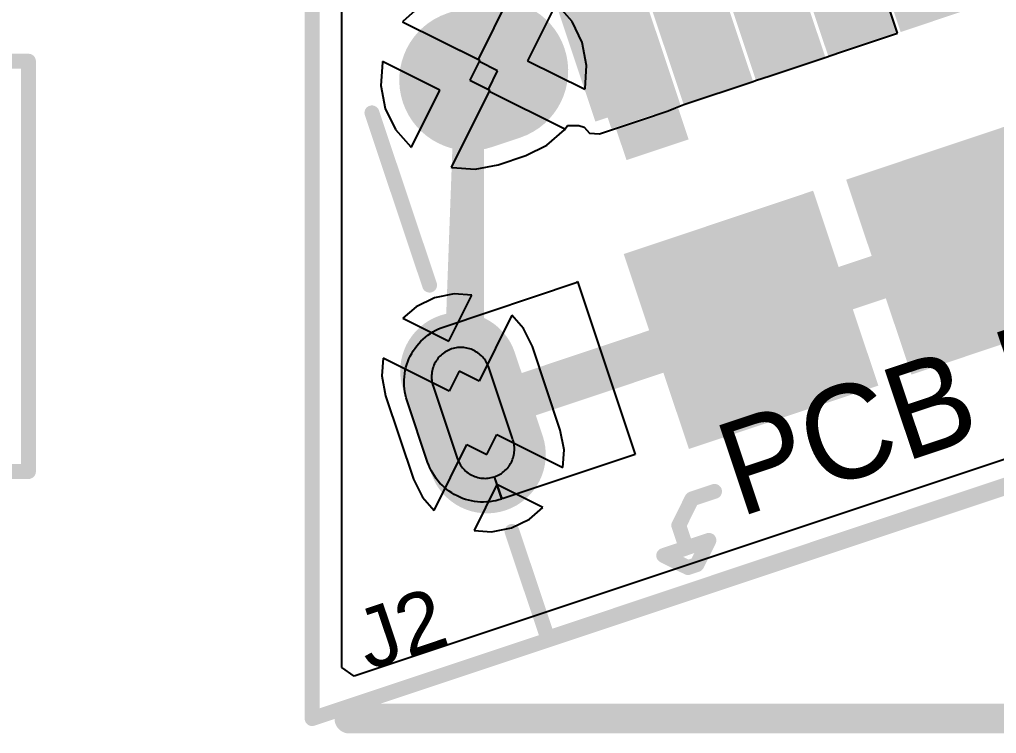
# Model space of a CAD drawing. Header units: millimetres. Extents: x -8 to 96, y -10 to 27.
# Drawn here: x -2.49 to 5.83, y -0.13 to 5.96 of the extents above; entities that cross this region are included whole.
import ezdxf

# ---------------------------------------------------------------- set-up
doc = ezdxf.new("R2010")
doc.units = ezdxf.units.MM
for name, color, linetype in [('BottomLayer', 5, 'Continuous'), ('BottomSolder', 6, 'Continuous'), ('Mechanical1', 6, 'Continuous'), ('Mechanical2', 216, 'Continuous'), ('MultiLayer', 9, 'Continuous'), ('PadHoleLayer', 156, 'Continuous'), ('TopLayer', 1, 'Continuous'), ('TopOverlay', 2, 'Continuous'), ('TopPaste', 8, 'Continuous'), ('TopSolder', 216, 'Continuous')]:
    doc.layers.add(name, color=color, linetype=linetype)
doc.styles.add('Arial', font='', dxfattribs={"height": 0.2})
doc.styles.get('Arial').set_extended_font_data('Arial')

# ---------------------------------------------------------------- blocks, each defined once
blk = doc.blocks.new('10118194_0001LF__47')
at = {"layer": 'BottomLayer'}
h = blk.add_hatch(color=5, dxfattribs=at)
edge = h.paths.add_edge_path()
edge.add_arc((-2.37499906, -7.654104951657712e-18), 0.499999, 270, 450)
edge.add_line((-2.37499906, 0.499999), (-2.6250011, 0.499999))
edge.add_arc((-2.6250011, 7.654104951657712e-18), 0.499999, 90, 270)
edge.add_line((-2.6250011, -0.499999), (-2.37499906, -0.499999))
h = blk.add_hatch(color=5, dxfattribs=at)
edge = h.paths.add_edge_path()
edge.add_arc((-3.50000062, -3.07500274), 0.3999992, 180, 360)
edge.add_line((-3.10000142, -3.07500274), (-3.10000142, -2.3250017))
edge.add_arc((-3.50000062, -2.3250017), 0.3999992, 0, 180)
edge.add_line((-3.89999982, -2.3250017), (-3.89999982, -3.07500274))
at = {"layer": 'BottomSolder'}
h = blk.add_hatch(color=6, dxfattribs=at)
edge = h.paths.add_edge_path()
edge.add_arc((-2.37499906, -7.654104951657712e-18), 0.601599, 270, 450)
edge.add_line((-2.37499906, 0.601599), (-2.6250011, 0.601599))
edge.add_arc((-2.6250011, 7.654104951657712e-18), 0.601599, 90, 270)
edge.add_line((-2.6250011, -0.601599), (-2.37499906, -0.601599))
h = blk.add_hatch(color=6, dxfattribs=at)
edge = h.paths.add_edge_path()
edge.add_arc((-3.50000062, -3.07500274), 0.5015992, 180, 360)
edge.add_line((-2.99840142, -3.07500274), (-2.99840142, -2.3250017))
edge.add_arc((-3.50000062, -2.3250017), 0.5015992, 0, 180)
edge.add_line((-4.00159982, -2.3250017), (-4.00159982, -3.07500274))
at = {"layer": 'MultiLayer'}
h = blk.add_hatch(color=9, dxfattribs=at)
edge = h.paths.add_edge_path()
edge.add_arc((-2.37499906, -7.654104951657712e-18), 0.499999, 270, 450)
edge.add_line((-2.37499906, 0.499999), (-2.6250011, 0.499999))
edge.add_arc((-2.6250011, 7.654104951657712e-18), 0.499999, 90, 270)
edge.add_line((-2.6250011, -0.499999), (-2.37499906, -0.499999))
h = blk.add_hatch(color=9, dxfattribs=at)
edge = h.paths.add_edge_path()
edge.add_arc((-3.50000062, -3.07500274), 0.3999992, 180, 360)
edge.add_line((-3.10000142, -3.07500274), (-3.10000142, -2.3250017))
edge.add_arc((-3.50000062, -2.3250017), 0.3999992, 0, 180)
edge.add_line((-3.89999982, -2.3250017), (-3.89999982, -3.07500274))
at = {"layer": 'PadHoleLayer'}
h = blk.add_hatch(color=156, dxfattribs=at)
edge = h.paths.add_edge_path()
edge.add_arc((-2.34999784, -1.836997630809331e-17), 0.27499818, 270, 450)
edge.add_line((-2.34999784, 0.27499818), (-2.65000232, 0.27499818))
edge.add_arc((-2.65000232, 1.836997630809331e-17), 0.27499818, 90, 270)
edge.add_line((-2.65000232, -0.27499818), (-2.34999784, -0.27499818))
h = blk.add_hatch(color=156, dxfattribs=at)
edge = h.paths.add_edge_path()
edge.add_arc((-3.50000062, -3.02500284), 0.2499995, 180, 360)
edge.add_line((-3.25000112, -3.02500284), (-3.25000112, -2.3750016))
edge.add_arc((-3.50000062, -2.3750016), 0.2499995, 0, 180)
edge.add_line((-3.75000012, -2.3750016), (-3.75000012, -3.02500284))
at = {"layer": 'TopLayer'}
for points in [[(-1.50999444, 0.67500246), (-1.08999528, 0.67500246), (-1.08999528, -0.67499738), (-1.50999444, -0.67499738)], [(-0.8599982799999999, 0.67500246), (-0.43999912, 0.67500246), (-0.43999912, -0.67499738), (-0.8599982799999999, -0.67499738)], [(-0.20999958, 0.67499992), (0.20999958, 0.67499992), (0.20999958, -0.67499992), (-0.20999958, -0.67499992)], [(0.44000166, 0.67499992), (0.86000082, 0.67499992), (0.86000082, -0.67499992), (0.44000166, -0.67499992)], [(-1.74999777, -1.9250025), (-0.24999823, -1.9250025), (-0.24999823, -3.475001939999999), (-1.74999777, -3.475001939999999)], [(0.25000077, -1.92499996), (1.75000031, -1.92499996), (1.75000031, -3.474999399999999), (0.25000077, -3.474999399999999)]]:
    blk.add_hatch(color=1, dxfattribs=at).paths.add_polyline_path(points)
h = blk.add_hatch(color=1, dxfattribs=at)
edge = h.paths.add_edge_path()
edge.add_arc((-2.37499906, -7.654104951657712e-18), 0.499999, 270, 450)
edge.add_line((-2.37499906, 0.499999), (-2.6250011, 0.499999))
edge.add_arc((-2.6250011, 7.654104951657712e-18), 0.499999, 90, 270)
edge.add_line((-2.6250011, -0.499999), (-2.37499906, -0.499999))
h = blk.add_hatch(color=1, dxfattribs=at)
edge = h.paths.add_edge_path()
edge.add_arc((-3.50000062, -3.07500274), 0.3999992, 180, 360)
edge.add_line((-3.10000142, -3.07500274), (-3.10000142, -2.3250017))
edge.add_arc((-3.50000062, -2.3250017), 0.3999992, 0, 180)
edge.add_line((-3.89999982, -2.3250017), (-3.89999982, -3.07500274))
at = {"layer": 'TopOverlay'}
blk.add_hatch(color=2, dxfattribs=at).paths.add_polyline_path([(-1.5745587, -1.0711688), (-1.0157587, -1.0711688), (-1.0157587, -0.7917687999999999), (-1.5745587, -0.7917687999999999)])
at = {"layer": 'TopPaste'}
for points in [[(-1.50999444, 0.67500246), (-1.08999528, 0.67500246), (-1.08999528, -0.67499738), (-1.50999444, -0.67499738)], [(-0.8599982799999999, 0.67500246), (-0.43999912, 0.67500246), (-0.43999912, -0.67499738), (-0.8599982799999999, -0.67499738)], [(-0.20999958, 0.67499992), (0.20999958, 0.67499992), (0.20999958, -0.67499992), (-0.20999958, -0.67499992)], [(0.44000166, 0.67499992), (0.86000082, 0.67499992), (0.86000082, -0.67499992), (0.44000166, -0.67499992)], [(-1.74999777, -1.9250025), (-0.24999823, -1.9250025), (-0.24999823, -3.475001939999999), (-1.74999777, -3.475001939999999)], [(0.25000077, -1.92499996), (1.75000031, -1.92499996), (1.75000031, -3.474999399999999), (0.25000077, -3.474999399999999)]]:
    blk.add_hatch(color=8, dxfattribs=at).paths.add_polyline_path(points)
at = {"layer": 'TopSolder'}
for points in [[(-1.61159444, 0.7766024599999999), (-0.98839528, 0.7766024599999999), (-0.98839528, -0.77659738), (-1.61159444, -0.77659738)], [(-0.96159828, 0.7766024599999999), (-0.3383991199999999, 0.7766024599999999), (-0.3383991199999999, -0.77659738), (-0.96159828, -0.77659738)], [(-0.31159958, 0.7765999199999999), (0.31159958, 0.7765999199999999), (0.31159958, -0.7765999199999999), (-0.31159958, -0.7765999199999999)], [(0.33840166, 0.7765999199999999), (0.9616008199999999, 0.7765999199999999), (0.9616008199999999, -0.7765999199999999), (0.33840166, -0.7765999199999999)], [(0.98839528, 0.77659738), (1.61159444, 0.77659738), (1.61159444, -0.7766024599999999), (0.98839528, -0.7766024599999999)], [(-1.85159777, -1.8234025), (-0.14839823, -1.8234025), (-0.14839823, -3.57660194), (-1.85159777, -3.57660194)], [(0.14840077, -1.82339996), (1.85160031, -1.82339996), (1.85160031, -3.5765994), (0.14840077, -3.5765994)]]:
    blk.add_hatch(color=216, dxfattribs=at).paths.add_polyline_path(points)
h = blk.add_hatch(color=216, dxfattribs=at)
edge = h.paths.add_edge_path()
edge.add_arc((-2.37499906, -7.654104951657712e-18), 0.601599, 270, 450)
edge.add_line((-2.37499906, 0.601599), (-2.6250011, 0.601599))
edge.add_arc((-2.6250011, 7.654104951657712e-18), 0.601599, 90, 270)
edge.add_line((-2.6250011, -0.601599), (-2.37499906, -0.601599))
h = blk.add_hatch(color=216, dxfattribs=at)
edge = h.paths.add_edge_path()
edge.add_arc((-3.50000062, -3.07500274), 0.5015992, 180, 360)
edge.add_line((-2.99840142, -3.07500274), (-2.99840142, -2.3250017))
edge.add_arc((-3.50000062, -2.3250017), 0.5015992, 0, 180)
edge.add_line((-4.00159982, -2.3250017), (-4.00159982, -3.07500274))
at = {"layer": 'TopLayer'}
for p, q in [((-3.7723191, -2.00566782), (-3.75000012, -1.99198484)), ((-3.75000012, -1.99198484), (-3.72699534, -1.97949566)), ((-3.72699534, -1.97949566), (-3.7033708, -1.96823076)), ((-3.7033708, -1.96823076), (-3.67918492, -1.95821046)), ((-3.67918492, -1.95821046), (-3.654511359999999, -1.94946778)), ((-3.654511359999999, -1.94946778), (-3.629405999999999, -1.94203574)), ((-3.629405999999999, -1.94203574), (-3.603960279999999, -1.93592196)), ((-3.603960279999999, -1.93592196), (-3.578214839999999, -1.93115438)), ((-3.578214839999999, -1.93115438), (-3.55226366, -1.92773554)), ((-3.55226366, -1.92773554), (-3.52616262, -1.92568576)), ((-3.52616262, -1.92568576), (-3.50000062, -1.9250025)), ((-3.50000062, -1.9250025), (-2.3049992, -1.92499742)), ((-2.3049992, -1.92499742), (-2.30500174, -1.91999616)), ((-2.30500174, -1.91999616), (-2.30000048, -1.92000124)), ((-2.30000048, -1.92000124), (-2.29999794, -3.474999399999999)), ((-3.8715696, -2.09043778), (-3.85355338, -2.07144874)), ((-3.85355338, -2.07144874), (-3.83456434, -2.05342744)), ((-3.83456434, -2.05342744), (-3.8146609, -2.03642722)), ((-3.8146609, -2.03642722), (-3.79389386, -2.02049126)), ((-3.79389386, -2.02049126), (-3.7723191, -2.00566782)), ((-3.9330122, -2.17499946), (-3.9193343, -2.15268048)), ((-3.9193343, -2.15268048), (-3.90451086, -2.13110826)), ((-3.90451086, -2.13110826), (-3.8885749, -2.1103336)), ((-3.8885749, -2.1103336), (-3.8715696, -2.09043778)), ((-3.6361624, -2.16533222), (-3.64694724, -2.17274902)), ((-3.6249991, -2.158492), (-3.6361624, -2.16533222)), ((-3.61349798, -2.15224614), (-3.6249991, -2.158492)), ((-3.60168698, -2.14661242), (-3.61349798, -2.15224614)), ((-3.5895915, -2.14160608), (-3.60168698, -2.14661242)), ((-3.57725726, -2.13723728), (-3.5895915, -2.14160608)), ((-3.564704579999999, -2.13351872), (-3.57725726, -2.13723728)), ((-3.55197918, -2.1304631), (-3.564704579999999, -2.13351872)), ((-3.53910646, -2.12808058), (-3.55197918, -2.1304631)), ((-3.52613214, -2.12636862), (-3.53910646, -2.12808058)), ((-3.51308162, -2.12534246), (-3.52613214, -2.12636862)), ((-3.49999808, -2.12499956), (-3.51308162, -2.12534246)), ((-3.48692216, -2.12533992), (-3.49999808, -2.12499956)), ((-3.4738691, -2.12637116), (-3.48692216, -2.12533992)), ((-3.46089224, -2.12808058), (-3.4738691, -2.12637116)), ((-3.44801952, -2.13046056), (-3.46089224, -2.12808058)), ((-3.43528904, -2.1335238), (-3.44801952, -2.13046056)), ((-3.4227516, -2.1372322), (-3.43528904, -2.1335238)), ((-3.41040466, -2.14160608), (-3.4227516, -2.1372322)), ((-3.398316799999999, -2.14661242), (-3.41040466, -2.14160608)), ((-3.38650326, -2.15224868), (-3.398316799999999, -2.14661242)), ((-3.3749996, -2.15849454), (-3.38650326, -2.15224868)), ((-3.36384646, -2.16533476), (-3.3749996, -2.15849454)), ((-3.35305908, -2.17274902), (-3.36384646, -2.16533476)), ((-3.97552926, -2.2704933), (-3.96678912, -2.24580958)), ((-3.96678912, -2.24580958), (-3.95677644, -2.22163132)), ((-3.95677644, -2.22163132), (-3.94550646, -2.19800678)), ((-3.94550646, -2.19800678), (-3.9330122, -2.17499946)), ((-3.70967, -2.23884236), (-3.71650514, -2.25000058)), ((-3.7022532, -2.22805244), (-3.70967, -2.23884236)), ((-3.69428522, -2.21766892), (-3.7022532, -2.22805244)), ((-3.68578638, -2.2077172), (-3.69428522, -2.21766892)), ((-3.67677954, -2.19822268), (-3.68578638, -2.2077172)), ((-3.667282479999999, -2.18921076), (-3.67677954, -2.19822268)), ((-3.65733584, -2.18070938), (-3.667282479999999, -2.18921076)), ((-3.64694724, -2.17274902), (-3.65733584, -2.18070938)), ((-3.34267048, -2.18070938), (-3.35305908, -2.17274902)), ((-3.33271368, -2.1892133), (-3.34267048, -2.18070938)), ((-3.32322424, -2.19822268), (-3.33271368, -2.1892133)), ((-3.31421486, -2.20771466), (-3.32322424, -2.19822268)), ((-3.30571348, -2.21766892), (-3.31421486, -2.20771466)), ((-3.297742959999999, -2.22805498), (-3.30571348, -2.21766892)), ((-3.29033378, -2.23883982), (-3.297742959999999, -2.22805498)), ((-3.283498639999999, -2.25000312), (-3.29033378, -2.23883982)), ((-3.9938452, -2.3467822), (-3.98907254, -2.32104438)), ((-3.98907254, -2.32104438), (-3.98296384, -2.29559104)), ((-3.98296384, -2.29559104), (-3.97552926, -2.2704933)), ((-3.74453658, -2.32302304), (-3.74692164, -2.3358856)), ((-3.74148096, -2.3102951), (-3.74453658, -2.32302304)), ((-3.7377624, -2.2977475), (-3.74148096, -2.3102951)), ((-3.73338852, -2.28541072), (-3.7377624, -2.2977475)), ((-3.72838726, -2.27331778), (-3.73338852, -2.28541072)), ((-3.72275354, -2.26150678), (-3.72838726, -2.27331778)), ((-3.71650514, -2.25000058), (-3.72275354, -2.26150678)), ((-3.277250239999999, -2.26150424), (-3.283498639999999, -2.25000312)), ((-3.27161144, -2.27331524), (-3.277250239999999, -2.26150424)), ((-3.26660256, -2.28541072), (-3.27161144, -2.27331524)), ((-3.2622363, -2.29774496), (-3.26660256, -2.28541072)), ((-3.258517739999999, -2.31029764), (-3.2622363, -2.29774496)), ((-3.25546212, -2.32302304), (-3.258517739999999, -2.31029764)), ((-3.253074519999999, -2.33588814), (-3.25546212, -2.32302304)), ((-3.99999962, -2.42499388), (-3.999313819999999, -2.39882934)), ((-3.999313819999999, -2.39882934), (-3.99725642, -2.37273338)), ((-3.99725642, -2.37273338), (-3.9938452, -2.3467822)), ((-3.74999504, -2.37499906), (-3.750002659999999, -3.02500284)), ((-3.74965468, -2.36191552), (-3.74999504, -2.37499906)), ((-3.7486336, -2.34886246), (-3.74965468, -2.36191552)), ((-3.74692164, -2.3358856), (-3.7486336, -2.34886246)), ((-3.25137272, -2.348865), (-3.253074519999999, -2.33588814)), ((-3.25033894, -2.36191806), (-3.25137272, -2.348865)), ((-3.25000366, -2.37500414), (-3.25033894, -2.36191806)), ((-3.25000112, -2.38500158), (-3.25000366, -2.37500414)), ((-3.25000112, -3.01499778), (-3.25000112, -2.38500158)), ((-4.000002159999999, -2.9750004), (-3.99999962, -2.42499388)), ((-3.999316359999999, -3.00235366), (-4.000002159999999, -2.9750004)), ((-3.99726912, -3.02838104), (-3.999316359999999, -3.00235366)), ((-3.99386044, -3.05426872), (-3.99726912, -3.02838104)), ((-3.98910302, -3.07994304), (-3.99386044, -3.05426872)), ((-3.98300702, -3.10533796), (-3.98910302, -3.07994304)), ((-3.750002659999999, -3.02500284), (-3.749664839999999, -3.03926748)), ((-3.749664839999999, -3.03926748), (-3.74864376, -3.05224942)), ((-3.74864376, -3.05224942), (-3.746939419999999, -3.06516278)), ((-3.746939419999999, -3.06516278), (-3.74456706, -3.077972)), ((-3.74456706, -3.077972), (-3.74152922, -3.0906339)), ((-3.25847456, -3.0906339), (-3.25542656, -3.07796946)), ((-3.25542656, -3.07796946), (-3.25305928, -3.06516278)), ((-3.25305928, -3.06516278), (-3.251360019999999, -3.0522545)), ((-3.251360019999999, -3.0522545), (-3.25034402, -3.03927002)), ((-3.25034402, -3.03927002), (-3.25000366, -3.02500284)), ((-3.25000366, -3.02500284), (-3.25000112, -3.01499778)), ((-3.97559022, -3.1303722), (-3.98300702, -3.10533796)), ((-3.96687548, -3.15498734), (-3.97559022, -3.1303722)), ((-3.95688566, -3.17911226), (-3.96687548, -3.15498734)), ((-3.74152922, -3.0906339), (-3.73782844, -3.10311546)), ((-3.73782844, -3.10311546), (-3.733479959999999, -3.11539382)), ((-3.733479959999999, -3.11539382), (-3.72849394, -3.12742834)), ((-3.72849394, -3.12742834), (-3.7228907, -3.13918092)), ((-3.7228907, -3.13918092), (-3.71667786, -3.15062616)), ((-3.71667786, -3.15062616), (-3.70987574, -3.1617285)), ((-3.70987574, -3.1617285), (-3.7024945, -3.17246254)), ((-3.29750674, -3.17246508), (-3.29012804, -3.16173104)), ((-3.29012804, -3.16173104), (-3.28332084, -3.15062616)), ((-3.28332084, -3.15062616), (-3.27711054, -3.13918092)), ((-3.27711054, -3.13918092), (-3.2715073, -3.1274258)), ((-3.2715073, -3.1274258), (-3.2665162, -3.11539128)), ((-3.2665162, -3.11539128), (-3.26217026, -3.10312054)), ((-3.26217026, -3.10312054), (-3.25847456, -3.0906339)), ((-3.94564108, -3.20268092), (-3.95688566, -3.17911226)), ((-3.93318492, -3.22562474), (-3.94564108, -3.20268092)), ((-3.91954004, -3.24789038), (-3.93318492, -3.22562474)), ((-3.90475216, -3.26940926), (-3.91954004, -3.24789038)), ((-3.7024945, -3.17246254), (-3.69456208, -3.18279526)), ((-3.69456208, -3.18279526), (-3.68610642, -3.19269618)), ((-3.68610642, -3.19269618), (-3.67714784, -3.20214498)), ((-3.67714784, -3.20214498), (-3.6676965, -3.21110864)), ((-3.6676965, -3.21110864), (-3.6577905, -3.21956938)), ((-3.6577905, -3.21956938), (-3.64746794, -3.2274891)), ((-3.64746794, -3.2274891), (-3.63672882, -3.23487542)), ((-3.63672882, -3.23487542), (-3.6256214, -3.241674999999999)), ((-3.6256214, -3.241674999999999), (-3.61418124, -3.24789292)), ((-3.61418124, -3.24789292), (-3.60242358, -3.25349616)), ((-3.39757512, -3.25349616), (-3.38581746, -3.24789292)), ((-3.38581746, -3.24789292), (-3.37437222, -3.241674999999999)), ((-3.37437222, -3.241674999999999), (-3.36326734, -3.23487542)), ((-3.36326734, -3.23487542), (-3.3525333, -3.2274891)), ((-3.3525333, -3.2274891), (-3.34220312, -3.21957192)), ((-3.34220312, -3.21957192), (-3.3323022, -3.21111118)), ((-3.3323022, -3.21111118), (-3.3228534, -3.20214244)), ((-3.3228534, -3.20214244), (-3.31388974, -3.19270126)), ((-3.31388974, -3.19270126), (-3.30543662, -3.18280034)), ((-3.30543662, -3.18280034), (-3.29750674, -3.17246508)), ((-3.8888543, -3.29012296), (-3.90475216, -3.26940926)), ((-3.87189218, -3.30998068), (-3.8888543, -3.29012296)), ((-3.85392422, -3.32892146), (-3.87189218, -3.30998068)), ((-3.8349809, -3.34689704), (-3.85392422, -3.32892146)), ((-3.60242358, -3.25349616), (-3.59039414, -3.25847964)), ((-3.59039414, -3.25847964), (-3.57811578, -3.26282812)), ((-3.57811578, -3.26282812), (-3.56563422, -3.266533979999999)), ((-3.56563422, -3.266533979999999), (-3.55297232, -3.2695642)), ((-3.55297232, -3.2695642), (-3.54016056, -3.2719391)), ((-3.54016056, -3.2719391), (-3.52724974, -3.2736409)), ((-3.52724974, -3.2736409), (-3.51426272, -3.27465944)), ((-3.51426272, -3.27465944), (-3.50249998, -3.27500234)), ((-3.50249998, -3.27500234), (-3.50249998, -3.47500448)), ((-3.49749872, -3.27500234), (-3.48572836, -3.27465944)), ((-3.49749872, -3.47500448), (-3.49749872, -3.27500234)), ((-3.48572836, -3.27465944), (-3.47274642, -3.2736409)), ((-3.47274642, -3.2736409), (-3.45983814, -3.27194164)), ((-3.45983814, -3.27194164), (-3.44703146, -3.2695642)), ((-3.44703146, -3.2695642), (-3.43436956, -3.26652636)), ((-3.43436956, -3.26652636), (-3.42188038, -3.26282812)), ((-3.42188038, -3.26282812), (-3.40960456, -3.25848218)), ((-3.40960456, -3.25848218), (-3.39757512, -3.25349616)), ((-3.81512572, -3.36385408), (-3.8349809, -3.34689704)), ((-3.79440694, -3.3797494), (-3.81512572, -3.36385408)), ((-3.77289314, -3.394539819999999), (-3.79440694, -3.3797494)), ((-3.75062496, -3.40818216), (-3.77289314, -3.394539819999999)), ((-3.72768114, -3.42064594), (-3.75062496, -3.40818216)), ((-3.70411248, -3.43189052), (-3.72768114, -3.42064594)), ((-3.679990099999999, -3.44187272), (-3.70411248, -3.43189052)), ((-3.65537496, -3.450587459999999), (-3.679990099999999, -3.44187272)), ((-3.6303331, -3.458009339999999), (-3.65537496, -3.450587459999999)), ((-3.60494834, -3.4641028), (-3.6303331, -3.458009339999999)), ((-3.57927656, -3.46886022), (-3.60494834, -3.4641028)), ((-3.55338126, -3.4722689), (-3.57927656, -3.46886022)), ((-3.52735896, -3.47432122), (-3.55338126, -3.4722689)), ((-3.50249998, -3.47500448), (-3.52735896, -3.47432122)), ((-2.29999794, -3.474999399999999), (-3.49749872, -3.47500448))]:
    blk.add_line(p, q, dxfattribs=at)
at = {"layer": 'TopOverlay', "const_width": 0.127}
for points in [[(-3.5052, -2.54e-06), (-3.5052, -1.5494)], [(-3.50520254, -3.76499882), (-3.50520254, -4.72440254)], [(-2.14049864, -4.166590599999999), (-1.96269864, -3.98878806)], [(-1.96269864, -3.98878806), (-1.7594961, -3.98878552)], [(-2.14049864, -4.166590599999999), (-2.1404961, -4.3697906)], [(-2.34369864, -4.36979568), (-2.1404961, -4.3697906)], [(-2.34369864, -4.36979568), (-2.18049602, -4.53298814)], [(-2.1404961, -4.3697906), (-1.93729864, -4.3697906)], [(-2.10050126, -4.53298306), (-1.93729864, -4.3697906)], [(-2.18049602, -4.53298814), (-2.10050126, -4.53298306)], [(-3.50520254, -4.72440254), (3.5052, -4.72439746)]]:
    blk.add_lwpolyline(points, dxfattribs=at)
at = {"layer": 'TopOverlay', "const_width": 0.0635}
for points in [[(-3.53695, -2.54e-06, 1), (-3.47345, -2.54e-06, 1)], [(-3.53695, -1.5494, 1), (-3.47345, -1.5494, 1)], [(-3.53695254, -3.76499882, 1), (-3.47345254, -3.76499882, 1)], [(-1.99444864, -3.98878806, 1), (-1.93094864, -3.98878806, 1)], [(-1.99444864, -3.98878806, 1), (-1.93094864, -3.98878806, 1)], [(-1.7912461, -3.98878552, 1), (-1.7277461, -3.98878552, 1)], [(-2.17224864, -4.166590599999999, 1), (-2.10874864, -4.166590599999999, 1)], [(-2.17224864, -4.166590599999999, 1), (-2.10874864, -4.166590599999999, 1)], [(-2.37544864, -4.36979568, 1), (-2.31194864, -4.36979568, 1)], [(-2.37544864, -4.36979568, 1), (-2.31194864, -4.36979568, 1)], [(-2.1722461, -4.3697906, 1), (-2.1087461, -4.3697906, 1)], [(-2.1722461, -4.3697906, 1), (-2.1087461, -4.3697906, 1)], [(-2.1722461, -4.3697906, 1), (-2.1087461, -4.3697906, 1)], [(-1.96904864, -4.3697906, 1), (-1.90554864, -4.3697906, 1)], [(-1.96904864, -4.3697906, 1), (-1.90554864, -4.3697906, 1)], [(-2.21224602, -4.53298814, 1), (-2.14874602, -4.53298814, 1)], [(-2.21224602, -4.53298814, 1), (-2.14874602, -4.53298814, 1)], [(-2.13225126, -4.53298306, 1), (-2.06875126, -4.53298306, 1)], [(-2.13225126, -4.53298306, 1), (-2.06875126, -4.53298306, 1)], [(-3.53695254, -4.72440254, 1), (-3.47345254, -4.72440254, 1)], [(-3.53695254, -4.72440254, 1), (-3.47345254, -4.72440254, 1)]]:
    blk.add_lwpolyline(points, format="xyb", close=True, dxfattribs=at)
at = {"layer": 'TopOverlay'}
blk.add_text('PCB Edge', height=0.8000009399999999, dxfattribs=at).set_placement((-1.6288004, -4.266811379999999))

msp = doc.modelspace()

# ---------------------------------------------------------------- hatches: boundary and pattern name
at = {"layer": 'TopLayer'}
for points in [[(2.41474244, 5.09220978), (2.78079962, 5.21468858), (1.84115964, 8.02297862), (1.47510246, 7.90049982)], [(2.49311922, 5.11843782), (3.01427896, 5.2928139), (2.53460758, 6.72640006), (2.01344784, 6.55202398)]]:
    msp.add_hatch(color=1, dxfattribs=at).paths.add_polyline_path(points)

# ---------------------------------------------------------------- linework, layer by layer
at = {"layer": 'BottomLayer'}
for p, q in [((0.25401016, 0.4358132), (0.25401016, 9.38381664)), ((26.7970127, 9.174881319999999), (0.35704018, 0.3615537599999999)), ((1.41713458, 5.622465259999999), (1.73915832, 6.26834662)), ((2.08012792, 6.09834696), (1.83698388, 5.61066696)), ((2.21567502, 5.94494112), (2.08542636, 6.09477318)), ((0.92466414, 6.080036099999999), (0.7748320799999999, 5.94978744)), ((0.7748320799999999, 5.94978744), (0.7712583, 5.944486459999999)), ((0.7712583, 5.944486459999999), (1.41713458, 5.622465259999999)), ((2.30270558, 5.766498499999999), (2.21567502, 5.94494112)), ((2.34058968, 5.571614459999999), (2.30270558, 5.766498499999999)), ((0.59917838, 5.59748182), (0.58532776, 5.39943294)), ((0.6012561, 5.60351686), (0.59917838, 5.59748182)), ((1.08892848, 5.36037282), (0.6012561, 5.60351686)), ((1.42329408, 5.60406296), (1.34441438, 5.44585652)), ((1.58149798, 5.525183259999999), (1.42329408, 5.60406296)), ((1.83698388, 5.61066696), (2.3246588, 5.36752292)), ((1.50262082, 5.366979359999999), (1.58149798, 5.525183259999999)), ((2.32673906, 5.373565579999999), (2.34058968, 5.571614459999999)), ((1.34441438, 5.44585652), (1.50262082, 5.366979359999999)), ((0.58532776, 5.39943294), (0.62321186, 5.2045489)), ((0.8457844399999999, 4.87270298), (1.08892848, 5.36037282)), ((1.50877778, 5.34857706), (1.18675404, 4.702703319999999)), ((2.1546566, 5.02655332), (1.50877778, 5.34857706)), ((2.3246588, 5.36752292), (2.32673906, 5.373565579999999)), ((0.62321186, 5.2045489), (0.7102424199999999, 5.02610628)), ((0.7102424199999999, 5.02610628), (0.84049108, 4.876274219999999)), ((2.0012533, 4.8910113), (2.15108536, 5.02125996)), ((2.15108536, 5.02125996), (2.1546566, 5.02655332)), ((0.84049108, 4.876274219999999), (0.8457844399999999, 4.87270298)), ((1.82281322, 4.80398074), (2.0012533, 4.8910113)), ((1.58572962, 4.724654), (1.82281322, 4.80398074)), ((1.18675404, 4.702703319999999), (1.1927967, 4.70062306)), ((1.1927967, 4.70062306), (1.39084304, 4.686772439999999)), ((1.39084304, 4.686772439999999), (1.58572962, 4.724654)), ((1.04305862, 3.58892094), (0.8882837199999999, 3.51343214)), ((1.21209562, 3.62177838), (1.04305862, 3.58892094)), ((1.16688108, 3.2188531), (1.36252966, 3.61126024)), ((1.36252966, 3.61126024), (1.21209562, 3.62177838)), ((0.8882837199999999, 3.51343214), (0.7744739399999999, 3.41450168)), ((1.70349926, 3.44126058), (1.42285212, 2.8783661)), ((1.8024348, 3.32744826), (1.70349926, 3.44126058)), ((0.7744739399999999, 3.41450168), (1.16688108, 3.2188531)), ((1.87792106, 3.17267336), (1.8024348, 3.32744826)), ((2.11590128, 2.46143018), (1.87792106, 3.17267336)), ((0.6044717399999999, 3.07352954), (0.5939536, 2.9230955)), ((1.16736622, 2.79287986), (0.6044717399999999, 3.07352954)), ((0.5939536, 2.9230955), (0.62681104, 2.7540585)), ((1.25236478, 2.9633672), (1.16736622, 2.79287986)), ((1.42285212, 2.8783661), (1.25236478, 2.9633672)), ((0.62681104, 2.7540585), (0.86479126, 2.04281532)), ((1.490345, 2.25212148), (1.5753461, 2.42260628)), ((1.5753461, 2.42260628), (2.13824058, 2.14195914)), ((2.14875872, 2.29239318), (2.11590128, 2.46143018)), ((1.03921052, 1.77423064), (1.3198602, 2.33712258)), ((1.3198602, 2.33712258), (1.490345, 2.25212148)), ((2.13824058, 2.14195914), (2.14875872, 2.29239318)), ((0.86479126, 2.04281532), (0.9402775199999999, 1.88804042)), ((1.5758287, 1.99663812), (1.38018266, 1.60422844)), ((1.96824092, 1.80098954), (1.5758287, 1.99663812)), ((0.9402775199999999, 1.88804042), (1.03921052, 1.77423064)), ((1.8544286, 1.70205654), (1.96824092, 1.80098954)), ((1.6996537, 1.62656774), (1.8544286, 1.70205654)), ((1.38018266, 1.60422844), (1.5306167, 1.5937103)), ((1.5306167, 1.5937103), (1.6996537, 1.62656774)), ((0.35704018, 0.3615537599999999), (0.25401016, 0.4358132))]:
    msp.add_line(p, q, dxfattribs=at)
at = {"layer": 'BottomLayer', "const_width": 0.254}
for points in [[(1.33783324, 5.36039822), (1.46295872, 5.4855237)], [(1.33783324, 2.64126726), (1.33783324, 5.36039822)], [(1.37135108, 2.6077545), (8.0096233, 4.8288702)], [(1.33783324, 2.64126726), (1.37135616, 2.60774434)], [(1.37135108, 2.6077545), (1.37135616, 2.60774434)]]:
    msp.add_lwpolyline(points, dxfattribs=at)
at = {"layer": 'BottomLayer', "const_width": 0.127}
for points in [[(1.39945872, 5.4855237, 1), (1.52645872, 5.4855237, 1)], [(1.27433324, 5.36039822, 1), (1.40133324, 5.36039822, 1)], [(1.27433324, 5.36039822, 1), (1.40133324, 5.36039822, 1)], [(1.27433324, 2.64126726, 1), (1.40133324, 2.64126726, 1)], [(1.27433324, 2.64126726, 1), (1.40133324, 2.64126726, 1)], [(1.30785108, 2.6077545, 1), (1.43485108, 2.6077545, 1)], [(1.30785108, 2.6077545, 1), (1.43485108, 2.6077545, 1)], [(1.30785616, 2.60774434, 1), (1.43485616, 2.60774434, 1)], [(1.30785616, 2.60774434, 1), (1.43485616, 2.60774434, 1)]]:
    msp.add_lwpolyline(points, format="xyb", close=True, dxfattribs=at)
at = {"layer": 'Mechanical1', "const_width": 0.254}
msp.add_lwpolyline([(0.3175127, 1.778e-05), (28.3972, 1.778e-05)], dxfattribs=at)
at = {"layer": 'Mechanical1', "const_width": 0.127}
msp.add_lwpolyline([(0.2540127, 1.778e-05, 1), (0.3810127, 1.778e-05, 1)], format="xyb", close=True, dxfattribs=at)
at = {"layer": 'Mechanical2', "const_width": 0.127}
for points in [[(1.27e-05, 1.778e-05), (1.27e-05, 24.00001804)], [(1.27e-05, 1.778e-05), (27.00001204, 9.00001756)]]:
    msp.add_lwpolyline(points, dxfattribs=at)
at = {"layer": 'Mechanical2', "const_width": 0.0635}
msp.add_lwpolyline([(-0.0317373, 1.778e-05, 1), (0.0317627, 1.778e-05, 1)], format="xyb", close=True, dxfattribs=at)
msp.add_lwpolyline([(-0.0317373, 1.778e-05, 1), (0.0317627, 1.778e-05, 1)], format="xyb", close=True, dxfattribs=at)
at = {"layer": 'TopLayer'}
for p, q in [((0.25401016, 0.4358132), (0.25401016, 9.38381664)), ((4.992095679999999, 5.84743814), (4.49925694, 7.320373979999999)), ((0.92466414, 6.080036099999999), (0.7748320799999999, 5.94978744)), ((0.7748320799999999, 5.94978744), (0.7712583, 5.944486459999999)), ((0.7712583, 5.944486459999999), (1.42941548, 5.61634132)), ((4.49612258, 5.68148724), (4.992095679999999, 5.84743814)), ((4.37286908, 5.640245259999999), (4.49612258, 5.68148724)), ((0.59917838, 5.59748182), (0.58532776, 5.39943294)), ((0.6012561, 5.60351686), (0.59917838, 5.59748182)), ((1.08892848, 5.36037282), (0.6012561, 5.60351686)), ((1.42941548, 5.61634132), (1.34441438, 5.44585652)), ((3.90512808, 5.48374316), (4.37286908, 5.640245259999999)), ((1.34441438, 5.44585652), (1.51489918, 5.36085542)), ((3.16827916, 5.23719806), (3.75927112, 5.43494468)), ((3.75927112, 5.43494468), (3.759273659999999, 5.4349396)), ((3.759273659999999, 5.4349396), (3.78151898, 5.4423818)), ((3.78151898, 5.4423818), (3.90512808, 5.48374316)), ((0.58532776, 5.39943294), (0.62321186, 5.2045489)), ((0.8457844399999999, 4.87270298), (1.08892848, 5.36037282)), ((1.51489918, 5.36085542), (1.18675404, 4.702703319999999)), ((0.62321186, 5.2045489), (0.7102424199999999, 5.02610628)), ((2.81570176, 5.110406339999999), (3.02837088, 5.181561899999999)), ((3.02837088, 5.181561899999999), (3.04917348, 5.188521499999999)), ((3.04917348, 5.188521499999999), (3.097032159999999, 5.209042159999999)), ((3.097032159999999, 5.209042159999999), (3.16827916, 5.23719806)), ((2.44963696, 4.98791992), (2.81569668, 5.11040126)), ((2.81569668, 5.11040126), (2.81570176, 5.110406339999999)), ((0.7102424199999999, 5.02610628), (0.84049108, 4.876274219999999)), ((2.0012533, 4.8910113), (2.15108536, 5.02125996)), ((2.15108536, 5.02125996), (2.1761577, 5.058430319999999)), ((2.1761577, 5.058430319999999), (2.27474526, 5.0576099)), ((2.27474526, 5.0576099), (2.32066846, 5.04556268)), ((2.32066846, 5.04556268), (2.36567218, 4.993792399999999)), ((2.36567218, 4.993792399999999), (2.44963696, 4.98791992)), ((0.84049108, 4.876274219999999), (0.8457844399999999, 4.87270298)), ((1.82281322, 4.80398074), (2.0012533, 4.8910113)), ((1.58572962, 4.724654), (1.82281322, 4.80398074)), ((1.18675404, 4.702703319999999), (1.1927967, 4.70062306)), ((1.1927967, 4.70062306), (1.39084304, 4.686772439999999)), ((1.39084304, 4.686772439999999), (1.58572962, 4.724654)), ((10.11789442, 3.61517438), (0.35704018, 0.3615537599999999)), ((1.04305862, 3.58892094), (0.8882837199999999, 3.51343214)), ((1.21209562, 3.62177838), (1.04305862, 3.58892094)), ((1.16688108, 3.2188531), (1.36252966, 3.61126024)), ((1.36252966, 3.61126024), (1.21209562, 3.62177838)), ((0.8882837199999999, 3.51343214), (0.7744739399999999, 3.41450168)), ((1.70349926, 3.44126058), (1.42285212, 2.8783661)), ((1.8024348, 3.32744826), (1.70349926, 3.44126058)), ((0.7744739399999999, 3.41450168), (1.16688108, 3.2188531)), ((1.87792106, 3.17267336), (1.8024348, 3.32744826)), ((2.11590128, 2.46143018), (1.87792106, 3.17267336)), ((0.6044717399999999, 3.07352954), (0.5939536, 2.9230955)), ((1.16736622, 2.79287986), (0.6044717399999999, 3.07352954)), ((0.5939536, 2.9230955), (0.62681104, 2.7540585)), ((1.25236478, 2.9633672), (1.16736622, 2.79287986)), ((1.42285212, 2.8783661), (1.25236478, 2.9633672)), ((0.62681104, 2.7540585), (0.86479126, 2.04281532)), ((1.490345, 2.25212148), (1.5753461, 2.42260628)), ((1.5753461, 2.42260628), (2.13824058, 2.14195914)), ((2.14875872, 2.29239318), (2.11590128, 2.46143018)), ((1.03921052, 1.77423064), (1.3198602, 2.33712258)), ((1.3198602, 2.33712258), (1.490345, 2.25212148)), ((2.13824058, 2.14195914), (2.14875872, 2.29239318)), ((0.86479126, 2.04281532), (0.9402775199999999, 1.88804042)), ((1.5758287, 1.99663812), (1.38018266, 1.60422844)), ((1.96824092, 1.80098954), (1.5758287, 1.99663812)), ((0.9402775199999999, 1.88804042), (1.03921052, 1.77423064)), ((1.8544286, 1.70205654), (1.96824092, 1.80098954)), ((1.6996537, 1.62656774), (1.8544286, 1.70205654)), ((1.38018266, 1.60422844), (1.5306167, 1.5937103)), ((1.5306167, 1.5937103), (1.6996537, 1.62656774)), ((0.35704018, 0.3615537599999999), (0.25401016, 0.4358132))]:
    msp.add_line(p, q, dxfattribs=at)
for points, const_width in [([(1.34441692, 5.44585906), (1.46295872, 5.4855237)], 0.254), ([(1.25236732, 2.9633672), (1.34441692, 5.44585906)], 0.254), ([(5.638812699999999, 4.0356155), (8.0096233, 4.8288702)], 0.3809999999999999), ([(3.74216676, 3.40101174), (5.638812699999999, 4.0356155)], 0.3809999999999999), ([(1.37135362, 2.6077545), (3.74216676, 3.40101174)], 0.3809999999999999), ([(1.25236732, 2.9633672), (1.37135362, 2.6077545)], 0.254), ([(1.37135108, 2.6077545), (1.37135362, 2.6077545)], 0.254), ([(1.37135108, 2.6077545), (1.37135616, 2.60774434)], 0.254), ([(1.37135362, 2.6077545), (1.37135616, 2.60774434)], 0.254)]:
    msp.add_lwpolyline(points, dxfattribs=dict(at, const_width=const_width))
for points, const_width in [([(1.39945872, 5.4855237, 1), (1.52645872, 5.4855237, 1)], 0.127), ([(1.28091692, 5.44585906, 1), (1.40791692, 5.44585906, 1)], 0.127), ([(1.28091692, 5.44585906, 1), (1.40791692, 5.44585906, 1)], 0.127), ([(5.543562699999999, 4.0356155, 1), (5.734062699999999, 4.0356155, 1)], 0.1905), ([(5.543562699999999, 4.0356155, 1), (5.734062699999999, 4.0356155, 1)], 0.1905), ([(3.64691676, 3.40101174, 1), (3.83741676, 3.40101174, 1)], 0.1905), ([(3.64691676, 3.40101174, 1), (3.83741676, 3.40101174, 1)], 0.1905), ([(1.18886732, 2.9633672, 1), (1.31586732, 2.9633672, 1)], 0.127), ([(1.18886732, 2.9633672, 1), (1.31586732, 2.9633672, 1)], 0.127), ([(1.27610362, 2.6077545, 1), (1.46660362, 2.6077545, 1)], 0.1905), ([(1.30785108, 2.6077545, 1), (1.43485108, 2.6077545, 1)], 0.127), ([(1.30785108, 2.6077545, 1), (1.43485108, 2.6077545, 1)], 0.127), ([(1.30785362, 2.6077545, 1), (1.43485362, 2.6077545, 1)], 0.127), ([(1.30785362, 2.6077545, 1), (1.43485362, 2.6077545, 1)], 0.127), ([(1.30785362, 2.6077545, 1), (1.43485362, 2.6077545, 1)], 0.127), ([(1.30785616, 2.60774434, 1), (1.43485616, 2.60774434, 1)], 0.127), ([(1.30785616, 2.60774434, 1), (1.43485616, 2.60774434, 1)], 0.127)]:
    msp.add_lwpolyline(points, format="xyb", close=True, dxfattribs=dict(at, const_width=const_width))
at = {"layer": 'TopOverlay', "const_width": 0.127}
for points in [[(-8.418987479999998, 5.60736496), (-2.41898678, 5.60736496)], [(-2.41898678, 2.10736434), (-2.41898678, 5.60736496)], [(-8.418987479999998, 2.10736434), (-2.41898678, 2.10736434)]]:
    msp.add_lwpolyline(points, dxfattribs=at)
at = {"layer": 'TopOverlay', "const_width": 0.0635}
for points in [[(-2.45073678, 5.60736496, 1), (-2.38723678, 5.60736496, 1)], [(-2.45073678, 5.60736496, 1), (-2.38723678, 5.60736496, 1)], [(-2.45073678, 2.10736434, 1), (-2.38723678, 2.10736434, 1)], [(-2.45073678, 2.10736434, 1), (-2.38723678, 2.10736434, 1)]]:
    msp.add_lwpolyline(points, format="xyb", close=True, dxfattribs=at)

# ---------------------------------------------------------------- block references
at = {"rotation": 18.5}
msp.add_blockref('10118194_0001LF__47', (3.83376678, 6.27878602), dxfattribs=at)

# ---------------------------------------------------------------- texts
at = {"layer": 'TopOverlay', "style": 'Arial'}
msp.add_text('J2', height=0.508, rotation=18.5, dxfattribs=at).set_placement((0.47836074, 0.40934132))

doc.saveas('drawing.dxf')
